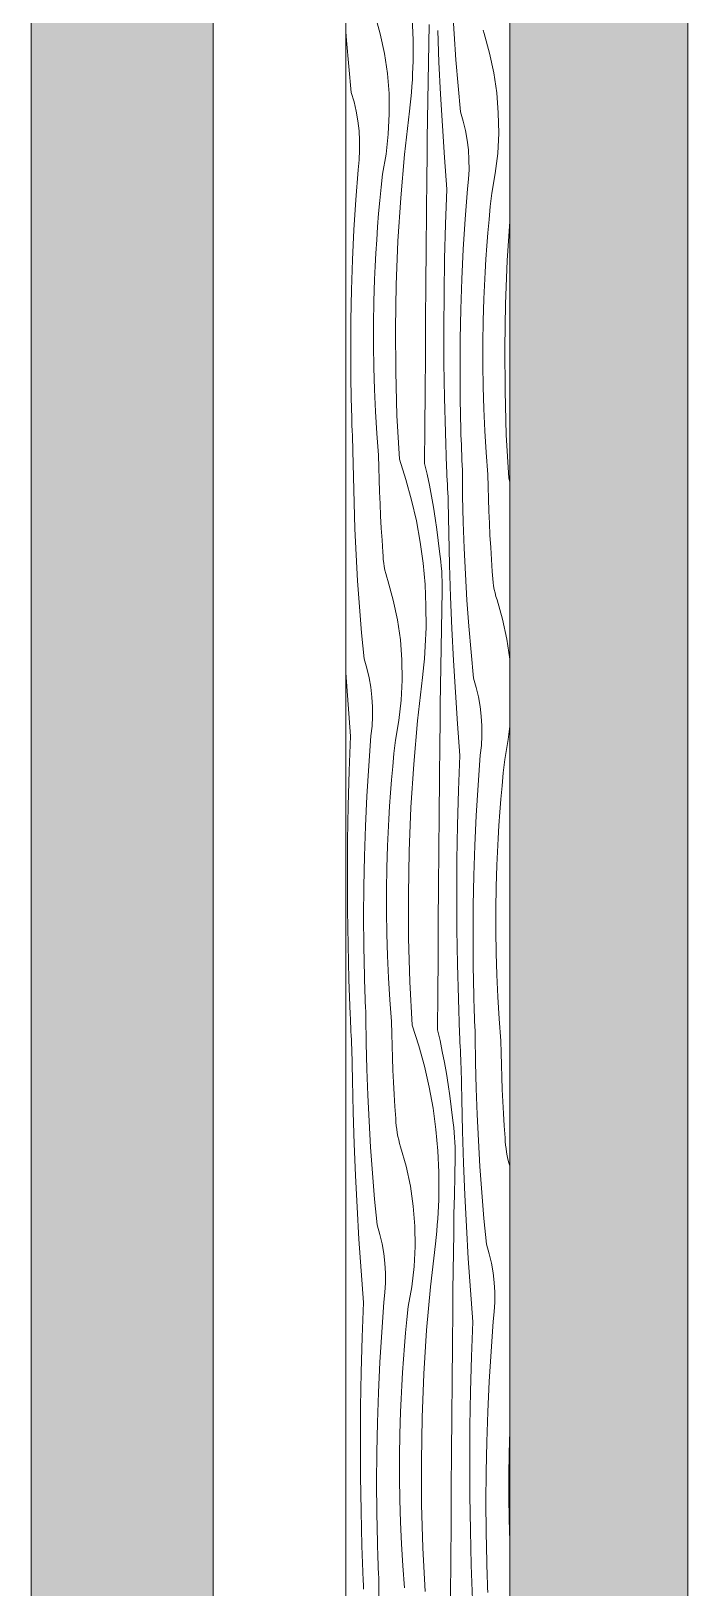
# Model space of a CAD drawing. Header units: millimetres. Extents: x -7826 to 55813, y 465 to 25965.
# Drawn here: x 43664 to 44386, y 9682 to 11391 of the extents above; entities that cross this region are included whole.
import ezdxf

# ---------------------------------------------------------------- set-up
doc = ezdxf.new("R2010")
doc.units = ezdxf.units.MM
doc.layers.add('2D Drafting - General2', color=251, linetype='Continuous', lineweight=15)
doc.layers.add('2D Drafting - General81', color=251, linetype='Continuous', lineweight=20)

# ---------------------------------------------------------------- blocks, each defined once
blk = doc.blocks.new('*X22')
at = {"layer": '2D Drafting - General81', "linetype": 'Continuous'}
for p, q in [((-54687.1, 59640.3), (-54688.8, 59668.8)), ((-54768.2, 59640.4), (-54774.2, 59661.8)), ((-54733.3, 59657.4), (-54732.2, 59633.9)), ((-54714.8, 59629.8), (-54714.4, 59650.7)), ((-54805.2, 59632.9), (-54805.8, 59642.6)), ((-54802.8, 59604.4), (-54805.2, 59632.9)), ((-54763.5, 59618.8), (-54768.2, 59640.4)), ((-54732.2, 59633.9), (-54732.1, 59610.4)), ((-54715.2, 59608.9), (-54714.8, 59629.8)), ((-54703.7, 59609.1), (-54705.1, 59644)), ((-54685.1, 59611.7), (-54687.1, 59640.3)), ((-54654.1, 59640.6), (-54655.3, 59644.4)), ((-54648.1, 59619.3), (-54654.1, 59640.6)), ((-54760.3, 59596.8), (-54763.5, 59618.8)), ((-54643.5, 59597.6), (-54648.1, 59619.3)), ((-54800.1, 59576), (-54802.8, 59604.4)), ((-54758.5, 59574.7), (-54760.3, 59596.8)), ((-54732.9, 59589.8), (-54732.6, 59596.6)), ((-54732.6, 59596.6), (-54732.3, 59603.5)), ((-54732.3, 59603.5), (-54732.1, 59610.4)), ((-54715.6, 59588), (-54715.2, 59608.9)), ((-54701.9, 59574.2), (-54703.7, 59609.1)), ((-54682.7, 59583.3), (-54685.1, 59611.7)), ((-54640.3, 59575.6), (-54643.5, 59597.6)), ((-54733.9, 59576.1), (-54733.4, 59582.9)), ((-54733.4, 59582.9), (-54732.9, 59589.8)), ((-54715.9, 59567.2), (-54715.6, 59588)), ((-54680, 59554.8), (-54682.7, 59583.3)), ((-54797, 59565.7), (-54800.1, 59576)), ((-54794.6, 59555.3), (-54797, 59565.7)), ((-54758.2, 59552.5), (-54758.5, 59574.7)), ((-54736.1, 59555.6), (-54735.2, 59562.4)), ((-54735.2, 59562.4), (-54734.5, 59569.2)), ((-54734.5, 59569.2), (-54733.9, 59576.1)), ((-54716.2, 59546.3), (-54715.9, 59567.2)), ((-54699.9, 59539.4), (-54701.9, 59574.2)), ((-54638.5, 59553.5), (-54640.3, 59575.6)), ((-54792.7, 59544.7), (-54794.6, 59555.3)), ((-54791.5, 59534), (-54792.7, 59544.7)), ((-54759.3, 59530.4), (-54758.2, 59552.5)), ((-54741.4, 59508), (-54736.1, 59555.6)), ((-54716.5, 59525.4), (-54716.2, 59546.3)), ((-54677, 59544.5), (-54680, 59554.8)), ((-54674.5, 59534.1), (-54677, 59544.5)), ((-54638.1, 59531.4), (-54638.5, 59553.5)), ((-54790.8, 59523.3), (-54791.5, 59534)), ((-54761.8, 59508.3), (-54759.3, 59530.4)), ((-54697.6, 59504.6), (-54699.9, 59539.4)), ((-54672.7, 59523.5), (-54674.5, 59534.1)), ((-54639.2, 59509.2), (-54638.1, 59531.4)), ((-54791.4, 59501.9), (-54790.8, 59512.6)), ((-54790.8, 59512.6), (-54790.8, 59523.3)), ((-54716.8, 59504.5), (-54716.5, 59525.4)), ((-54671.4, 59512.9), (-54672.7, 59523.5)), ((-54670.8, 59502.2), (-54671.4, 59512.9)), ((-54792.6, 59491.2), (-54791.4, 59501.9)), ((-54765.8, 59486.5), (-54761.8, 59508.3)), ((-54745.6, 59460.4), (-54741.4, 59508)), ((-54717, 59483.6), (-54716.8, 59504.5)), ((-54695, 59469.7), (-54697.6, 59504.6)), ((-54670.7, 59491.4), (-54670.8, 59502.2)), ((-54641.8, 59487.2), (-54639.2, 59509.2)), ((-54795, 59458.3), (-54792.6, 59491.2)), ((-54767.3, 59472.1), (-54765.8, 59486.5)), ((-54717.3, 59444.2), (-54717, 59483.6)), ((-54672.5, 59470.1), (-54671.3, 59480.7)), ((-54671.3, 59480.7), (-54670.7, 59491.4)), ((-54645.7, 59465.3), (-54641.8, 59487.2)), ((-54768.7, 59457.6), (-54767.3, 59472.1)), ((-54748.7, 59412.7), (-54745.6, 59460.4)), ((-54696.5, 59431.6), (-54695, 59469.7)), ((-54675, 59437.1), (-54672.5, 59470.1)), ((-54647.3, 59450.9), (-54645.7, 59465.3)), ((-54797.1, 59425.3), (-54795, 59458.3)), ((-54771.1, 59428.7), (-54770, 59443.2)), ((-54770, 59443.2), (-54768.7, 59457.6)), ((-54717.7, 59404.9), (-54717.3, 59444.2)), ((-54648.7, 59436.5), (-54647.3, 59450.9)), ((-54798.6, 59392.3), (-54797.1, 59425.3)), ((-54772.1, 59414.3), (-54771.1, 59428.7)), ((-54697.5, 59393.5), (-54696.5, 59431.6)), ((-54677, 59404.1), (-54675, 59437.1)), ((-54649.9, 59422), (-54648.7, 59436.5)), ((-54628.6, 59391.5), (-54625.8, 59434.3)), ((-54773, 59399.8), (-54772.1, 59414.3)), ((-54750.6, 59364.9), (-54748.7, 59412.7)), ((-54652.1, 59393.1), (-54651.1, 59407.6)), ((-54651.1, 59407.6), (-54649.9, 59422)), ((-54799.7, 59359.3), (-54798.6, 59392.3)), ((-54773.7, 59385.3), (-54773, 59399.8)), ((-54718, 59365.6), (-54717.7, 59404.9)), ((-54698.1, 59355.3), (-54697.5, 59393.5)), ((-54678.5, 59371.1), (-54677, 59404.1)), ((-54652.9, 59378.6), (-54652.1, 59393.1)), ((-54630.6, 59343.7), (-54628.6, 59391.5)), ((-54774.4, 59370.8), (-54773.7, 59385.3)), ((-54653.7, 59364.1), (-54652.9, 59378.6)), ((-54800.4, 59326.2), (-54799.7, 59359.3)), ((-54775.1, 59346.6), (-54774.4, 59370.8)), ((-54751.5, 59317.1), (-54750.6, 59364.9)), ((-54718.3, 59326.2), (-54718, 59365.6)), ((-54679.7, 59338.1), (-54678.5, 59371.1)), ((-54654.3, 59349.6), (-54653.7, 59364.1)), ((-54775.5, 59322.5), (-54775.1, 59346.6)), ((-54698.4, 59317.2), (-54698.1, 59355.3)), ((-54655, 59325.5), (-54654.3, 59349.6)), ((-54631.4, 59295.9), (-54630.6, 59343.7)), ((-54800.6, 59293.2), (-54800.4, 59326.2)), ((-54775.5, 59298.4), (-54775.5, 59322.5)), ((-54718.6, 59286.9), (-54718.3, 59326.2)), ((-54680.3, 59305.1), (-54679.7, 59338.1)), ((-54655.4, 59301.3), (-54655, 59325.5)), ((-54751.2, 59269.3), (-54751.5, 59317.1)), ((-54698.2, 59279), (-54698.4, 59317.2)), ((-54680.5, 59272), (-54680.3, 59305.1)), ((-54800.4, 59260.1), (-54800.6, 59293.2)), ((-54775.1, 59274.2), (-54775.5, 59298.4)), ((-54655.4, 59277.2), (-54655.4, 59301.3)), ((-54631.1, 59248.1), (-54631.4, 59295.9)), ((-54774.4, 59250.1), (-54775.1, 59274.2)), ((-54718.9, 59247.5), (-54718.6, 59286.9)), ((-54697.6, 59240.9), (-54698.2, 59279)), ((-54680.3, 59239), (-54680.5, 59272)), ((-54655, 59253), (-54655.4, 59277.2)), ((-54799.7, 59227.1), (-54800.4, 59260.1)), ((-54749.8, 59221.5), (-54751.2, 59269.3)), ((-54773.3, 59225.9), (-54774.4, 59250.1)), ((-54719.1, 59208.2), (-54718.9, 59247.5)), ((-54696.6, 59202.7), (-54697.6, 59240.9)), ((-54679.6, 59205.9), (-54680.3, 59239)), ((-54654.3, 59228.9), (-54655, 59253)), ((-54629.7, 59200.3), (-54631.1, 59248.1)), ((-54799.5, 59221.5), (-54799.7, 59227.1)), ((-54799.4, 59216), (-54799.5, 59221.5)), ((-54771.8, 59201.8), (-54773.3, 59225.9)), ((-54747.2, 59173.7), (-54749.8, 59221.5)), ((-54653.2, 59204.8), (-54654.3, 59228.9)), ((-54799.2, 59210.4), (-54799.4, 59216)), ((-54799, 59204.9), (-54799.2, 59210.4)), ((-54798.8, 59199.3), (-54799, 59204.9)), ((-54719.4, 59168.8), (-54719.1, 59208.2)), ((-54695.3, 59164.6), (-54696.6, 59202.7)), ((-54679.5, 59200.4), (-54679.6, 59205.9)), ((-54651.8, 59180.7), (-54653.2, 59204.8)), ((-54798.5, 59193.8), (-54798.8, 59199.3)), ((-54798.3, 59188.2), (-54798.5, 59193.8)), ((-54798.1, 59182.7), (-54798.3, 59188.2)), ((-54770, 59177.8), (-54771.8, 59201.8)), ((-54679.3, 59194.8), (-54679.5, 59200.4)), ((-54679.1, 59189.3), (-54679.3, 59194.8)), ((-54678.9, 59183.7), (-54679.1, 59189.3)), ((-54627.1, 59152.6), (-54629.7, 59200.3)), ((-54797.7, 59154.1), (-54798.1, 59182.7)), ((-54769.8, 59164.4), (-54770, 59177.8)), ((-54747.2, 59173.7), (-54740, 59151.4)), ((-54719.4, 59168.8), (-54716.7, 59156.9)), ((-54678.7, 59178.2), (-54678.9, 59183.7)), ((-54678.5, 59172.6), (-54678.7, 59178.2)), ((-54678.2, 59167.1), (-54678.5, 59172.6)), ((-54650, 59156.6), (-54651.8, 59180.7)), ((-54797, 59125.6), (-54797.7, 59154.1)), ((-54769.4, 59151.1), (-54769.8, 59164.4)), ((-54768.9, 59137.8), (-54769.4, 59151.1)), ((-54740, 59151.4), (-54733.8, 59128.7)), ((-54716.7, 59156.9), (-54714.2, 59144.9)), ((-54695.1, 59159.9), (-54695.3, 59164.6)), ((-54694.9, 59155.2), (-54695.1, 59159.9)), ((-54694.6, 59150.6), (-54694.9, 59155.2)), ((-54678, 59161.5), (-54678.2, 59167.1)), ((-54677.7, 59133), (-54678, 59161.5)), ((-54649.7, 59143.3), (-54650, 59156.6)), ((-54627.1, 59152.6), (-54625.8, 59148.6)), ((-54768.4, 59124.5), (-54768.9, 59137.8)), ((-54714.2, 59144.9), (-54711.9, 59132.8)), ((-54694.4, 59145.9), (-54694.6, 59150.6)), ((-54694.2, 59141.2), (-54694.4, 59145.9)), ((-54694, 59136.5), (-54694.2, 59141.2)), ((-54693.7, 59131.9), (-54694, 59136.5)), ((-54649.3, 59130), (-54649.7, 59143.3)), ((-54796, 59097), (-54797, 59125.6)), ((-54767.8, 59111.2), (-54768.4, 59124.5)), ((-54733.8, 59128.7), (-54728.5, 59105.7)), ((-54711.9, 59132.8), (-54709.7, 59120.7)), ((-54709.7, 59120.7), (-54707.8, 59108.6)), ((-54693.5, 59127.2), (-54693.7, 59131.9)), ((-54692.9, 59092.3), (-54693.5, 59127.2)), ((-54677, 59104.4), (-54677.7, 59133)), ((-54648.9, 59116.6), (-54649.3, 59130)), ((-54767, 59097.9), (-54767.8, 59111.2)), ((-54728.5, 59105.7), (-54724.3, 59082.6)), ((-54707.8, 59108.6), (-54706.1, 59096.5)), ((-54676, 59075.8), (-54677, 59104.4)), ((-54648.3, 59103.3), (-54648.9, 59116.6)), ((-54647.7, 59090), (-54648.3, 59103.3)), ((-54794.7, 59068.4), (-54796, 59097)), ((-54766.2, 59084.6), (-54767, 59097.9)), ((-54765.3, 59071.3), (-54766.2, 59084.6)), ((-54706.1, 59096.5), (-54704.6, 59084.3)), ((-54704.6, 59084.3), (-54703.2, 59072.1)), ((-54692.1, 59057.4), (-54692.9, 59092.3)), ((-54646.9, 59076.7), (-54647.7, 59090)), ((-54793, 59039.9), (-54794.7, 59068.4)), ((-54765.1, 59067.4), (-54765.3, 59071.3)), ((-54764.8, 59063.4), (-54765.1, 59067.4)), ((-54724.3, 59082.6), (-54721.2, 59059.3)), ((-54702.4, 59066.8), (-54703.2, 59072.1)), ((-54701.7, 59061.4), (-54702.4, 59066.8)), ((-54674.6, 59047.3), (-54676, 59075.8)), ((-54646.1, 59063.4), (-54646.9, 59076.7)), ((-54764.3, 59059.5), (-54764.8, 59063.4)), ((-54763.7, 59055.6), (-54764.3, 59059.5)), ((-54763, 59051.7), (-54763.7, 59055.6)), ((-54762.1, 59047.9), (-54763, 59051.7)), ((-54721.2, 59059.3), (-54719, 59035.9)), ((-54701.1, 59056.1), (-54701.7, 59061.4)), ((-54700.7, 59050.7), (-54701.1, 59056.1)), ((-54700.4, 59045.3), (-54700.7, 59050.7)), ((-54690.9, 59022.5), (-54692.1, 59057.4)), ((-54645.2, 59050.1), (-54646.1, 59063.4)), ((-54645, 59046.2), (-54645.2, 59050.1)), ((-54790.9, 59011.4), (-54793, 59039.9)), ((-54761.1, 59044.1), (-54762.1, 59047.9)), ((-54760, 59040.3), (-54761.1, 59044.1)), ((-54754, 59018.9), (-54760, 59040.3)), ((-54719, 59035.9), (-54718, 59012.4)), ((-54700.2, 59040), (-54700.4, 59045.3)), ((-54700.1, 59034.6), (-54700.2, 59040)), ((-54700.1, 59029.2), (-54700.1, 59034.6)), ((-54672.9, 59018.7), (-54674.6, 59047.3)), ((-54644.7, 59042.3), (-54645, 59046.2)), ((-54644.2, 59038.3), (-54644.7, 59042.3)), ((-54643.7, 59034.4), (-54644.2, 59038.3)), ((-54642.9, 59030.6), (-54643.7, 59034.4)), ((-54749.3, 58997.2), (-54754, 59018.9)), ((-54700.6, 59008.3), (-54700.1, 59029.2)), ((-54689.4, 58987.6), (-54690.9, 59022.5)), ((-54670.9, 58990.2), (-54672.9, 59018.7)), ((-54642.1, 59026.7), (-54642.9, 59030.6)), ((-54641.1, 59022.9), (-54642.1, 59026.7)), ((-54639.9, 59019.1), (-54641.1, 59022.9)), ((-54633.9, 58997.8), (-54639.9, 59019.1)), ((-54788.6, 58982.9), (-54790.9, 59011.4)), ((-54718, 59012.4), (-54717.9, 58988.9)), ((-54701, 58987.4), (-54700.6, 59008.3)), ((-54629.3, 58976.1), (-54633.9, 58997.8)), ((-54785.9, 58954.5), (-54788.6, 58982.9)), ((-54746.1, 58975.3), (-54749.3, 58997.2)), ((-54718.4, 58975.1), (-54718.1, 58982)), ((-54718.1, 58982), (-54717.9, 58988.9)), ((-54701.4, 58966.5), (-54701, 58987.4)), ((-54687.7, 58952.7), (-54689.4, 58987.6)), ((-54668.5, 58961.8), (-54670.9, 58990.2)), ((-54744.3, 58953.2), (-54746.1, 58975.3)), ((-54719.2, 58961.4), (-54718.7, 58968.3)), ((-54718.7, 58968.3), (-54718.4, 58975.1)), ((-54701.7, 58945.6), (-54701.4, 58966.5)), ((-54626, 58954.1), (-54629.3, 58976.1)), ((-54782.8, 58944.2), (-54785.9, 58954.5)), ((-54744, 58931), (-54744.3, 58953.2)), ((-54721, 58940.9), (-54720.3, 58947.7)), ((-54720.3, 58947.7), (-54719.7, 58954.5)), ((-54719.7, 58954.5), (-54719.2, 58961.4)), ((-54685.7, 58917.9), (-54687.7, 58952.7)), ((-54665.8, 58933.3), (-54668.5, 58961.8)), ((-54625.8, 58951.6), (-54626, 58954.1)), ((-54805.8, 58939.1), (-54805.8, 58940.5)), ((-54803.5, 58904.2), (-54805.8, 58939.1)), ((-54780.4, 58933.7), (-54782.8, 58944.2)), ((-54778.5, 58923.2), (-54780.4, 58933.7)), ((-54745.1, 58908.9), (-54744, 58931)), ((-54727.2, 58886.5), (-54721.8, 58934)), ((-54721.8, 58934), (-54721, 58940.9)), ((-54702, 58924.8), (-54701.7, 58945.6)), ((-54662.8, 58923), (-54665.8, 58933.3)), ((-54777.3, 58912.5), (-54778.5, 58923.2)), ((-54776.6, 58901.8), (-54777.3, 58912.5)), ((-54702.3, 58903.9), (-54702, 58924.8)), ((-54683.4, 58883), (-54685.7, 58917.9)), ((-54660.3, 58912.6), (-54662.8, 58923)), ((-54658.5, 58902), (-54660.3, 58912.6)), ((-54800.9, 58869.4), (-54803.5, 58904.2)), ((-54776.6, 58891.1), (-54776.6, 58901.8)), ((-54747.6, 58886.8), (-54745.1, 58908.9)), ((-54702.5, 58883), (-54702.3, 58903.9)), ((-54657.2, 58891.4), (-54658.5, 58902)), ((-54778.4, 58869.7), (-54777.2, 58880.4)), ((-54777.2, 58880.4), (-54776.6, 58891.1)), ((-54751.6, 58865), (-54747.6, 58886.8)), ((-54731.4, 58838.9), (-54727.2, 58886.5)), ((-54702.8, 58862.1), (-54702.5, 58883)), ((-54680.8, 58848.2), (-54683.4, 58883)), ((-54656.6, 58880.7), (-54657.2, 58891.4)), ((-54656.5, 58869.9), (-54656.6, 58880.7)), ((-54627.6, 58865.7), (-54625.8, 58880.5)), ((-54802.3, 58831.3), (-54800.9, 58869.4)), ((-54780.8, 58836.8), (-54778.4, 58869.7)), ((-54753.1, 58850.6), (-54751.6, 58865)), ((-54703.1, 58822.7), (-54702.8, 58862.1)), ((-54657.1, 58859.2), (-54656.5, 58869.9)), ((-54631.5, 58843.8), (-54627.6, 58865.7)), ((-54754.5, 58836.1), (-54753.1, 58850.6)), ((-54682.2, 58810.1), (-54680.8, 58848.2)), ((-54660.8, 58815.6), (-54658.3, 58848.6)), ((-54658.3, 58848.6), (-54657.1, 58859.2)), ((-54633, 58829.4), (-54631.5, 58843.8)), ((-54803.3, 58793.1), (-54802.3, 58831.3)), ((-54782.8, 58803.8), (-54780.8, 58836.8)), ((-54755.8, 58821.7), (-54754.5, 58836.1)), ((-54734.5, 58791.2), (-54731.4, 58838.9)), ((-54634.4, 58815), (-54633, 58829.4)), ((-54756.9, 58807.2), (-54755.8, 58821.7)), ((-54703.4, 58783.4), (-54703.1, 58822.7)), ((-54683.3, 58772), (-54682.2, 58810.1)), ((-54662.8, 58782.6), (-54660.8, 58815.6)), ((-54635.7, 58800.5), (-54634.4, 58815)), ((-54804, 58755), (-54803.3, 58793.1)), ((-54784.4, 58770.8), (-54782.8, 58803.8)), ((-54758.8, 58778.3), (-54757.9, 58792.7)), ((-54757.9, 58792.7), (-54756.9, 58807.2)), ((-54636.8, 58786), (-54635.7, 58800.5)), ((-54759.5, 58763.8), (-54758.8, 58778.3)), ((-54736.4, 58743.4), (-54734.5, 58791.2)), ((-54703.8, 58744), (-54703.4, 58783.4)), ((-54664.3, 58749.6), (-54662.8, 58782.6)), ((-54637.8, 58771.6), (-54636.8, 58786)), ((-54785.5, 58737.8), (-54784.4, 58770.8)), ((-54760.1, 58749.3), (-54759.5, 58763.8)), ((-54683.9, 58733.8), (-54683.3, 58772)), ((-54638.7, 58757.1), (-54637.8, 58771.6)), ((-54804.2, 58716.8), (-54804, 58755)), ((-54760.9, 58725.1), (-54760.1, 58749.3)), ((-54737.3, 58695.6), (-54736.4, 58743.4)), ((-54704.1, 58704.7), (-54703.8, 58744)), ((-54665.5, 58716.6), (-54664.3, 58749.6)), ((-54640.1, 58728.1), (-54639.5, 58742.6)), ((-54639.5, 58742.6), (-54638.7, 58757.1)), ((-54786.2, 58704.7), (-54785.5, 58737.8)), ((-54761.2, 58701), (-54760.9, 58725.1)), ((-54684.1, 58695.6), (-54683.9, 58733.8)), ((-54640.8, 58704), (-54640.1, 58728.1)), ((-54804, 58678.7), (-54804.2, 58716.8)), ((-54666.1, 58683.5), (-54665.5, 58716.6)), ((-54786.4, 58671.7), (-54786.2, 58704.7)), ((-54761.2, 58676.8), (-54761.2, 58701)), ((-54737, 58647.8), (-54737.3, 58695.6)), ((-54704.4, 58665.4), (-54704.1, 58704.7)), ((-54684, 58657.5), (-54684.1, 58695.6)), ((-54641.2, 58679.8), (-54640.8, 58704)), ((-54803.5, 58640.5), (-54804, 58678.7)), ((-54760.9, 58652.7), (-54761.2, 58676.8)), ((-54666.3, 58650.5), (-54666.1, 58683.5)), ((-54641.2, 58655.7), (-54641.2, 58679.8)), ((-54786.2, 58638.6), (-54786.4, 58671.7)), ((-54704.7, 58626), (-54704.4, 58665.4)), ((-54683.4, 58619.3), (-54684, 58657.5)), ((-54640.8, 58631.5), (-54641.2, 58655.7)), ((-54802.5, 58602.4), (-54803.5, 58640.5)), ((-54785.5, 58605.6), (-54786.2, 58638.6)), ((-54760.2, 58628.6), (-54760.9, 58652.7)), ((-54735.5, 58600), (-54737, 58647.8)), ((-54666.1, 58617.4), (-54666.3, 58650.5)), ((-54759.1, 58604.4), (-54760.2, 58628.6)), ((-54704.9, 58586.7), (-54704.7, 58626)), ((-54640.1, 58607.4), (-54640.8, 58631.5)), ((-54785.3, 58600), (-54785.5, 58605.6)), ((-54757.6, 58580.3), (-54759.1, 58604.4)), ((-54682.4, 58581.2), (-54683.4, 58619.3)), ((-54665.4, 58584.4), (-54666.1, 58617.4)), ((-54639, 58583.3), (-54640.1, 58607.4)), ((-54801.1, 58564.2), (-54802.5, 58602.4)), ((-54785.2, 58594.5), (-54785.3, 58600)), ((-54785, 58588.9), (-54785.2, 58594.5)), ((-54784.8, 58583.4), (-54785, 58588.9)), ((-54733, 58552.2), (-54735.5, 58600)), ((-54784.6, 58577.8), (-54784.8, 58583.4)), ((-54784.3, 58572.3), (-54784.6, 58577.8)), ((-54784.1, 58566.7), (-54784.3, 58572.3)), ((-54755.8, 58556.2), (-54757.6, 58580.3)), ((-54705.2, 58547.3), (-54704.9, 58586.7)), ((-54681, 58543.1), (-54682.4, 58581.2)), ((-54665.3, 58578.9), (-54665.4, 58584.4)), ((-54665.1, 58573.3), (-54665.3, 58578.9)), ((-54664.9, 58567.8), (-54665.1, 58573.3)), ((-54637.6, 58559.2), (-54639, 58583.3)), ((-54800.9, 58559.6), (-54801.1, 58564.2)), ((-54800.7, 58554.9), (-54800.9, 58559.6)), ((-54800.5, 58550.2), (-54800.7, 58554.9)), ((-54783.9, 58561.2), (-54784.1, 58566.7)), ((-54783.5, 58532.6), (-54783.9, 58561.2)), ((-54755.6, 58542.9), (-54755.8, 58556.2)), ((-54664.7, 58562.2), (-54664.9, 58567.8)), ((-54664.5, 58556.7), (-54664.7, 58562.2)), ((-54664.3, 58551.1), (-54664.5, 58556.7)), ((-54635.8, 58535.1), (-54637.6, 58559.2)), ((-54800.3, 58545.5), (-54800.5, 58550.2)), ((-54800.1, 58540.9), (-54800.3, 58545.5)), ((-54799.8, 58536.2), (-54800.1, 58540.9)), ((-54799.6, 58531.5), (-54799.8, 58536.2)), ((-54755.2, 58529.6), (-54755.6, 58542.9)), ((-54733, 58552.2), (-54725.8, 58529.8)), ((-54705.2, 58547.3), (-54702.5, 58535.4)), ((-54680.8, 58538.4), (-54681, 58543.1)), ((-54680.6, 58533.7), (-54680.8, 58538.4)), ((-54664, 58545.6), (-54664.3, 58551.1)), ((-54663.8, 58540), (-54664, 58545.6)), ((-54663.4, 58511.4), (-54663.8, 58540)), ((-54799.4, 58526.8), (-54799.6, 58531.5)), ((-54798.8, 58491.9), (-54799.4, 58526.8)), ((-54782.8, 58504), (-54783.5, 58532.6)), ((-54754.7, 58516.3), (-54755.2, 58529.6)), ((-54725.8, 58529.8), (-54719.5, 58507.2)), ((-54702.5, 58535.4), (-54700, 58523.3)), ((-54700, 58523.3), (-54697.6, 58511.3)), ((-54680.4, 58529), (-54680.6, 58533.7)), ((-54680.2, 58524.4), (-54680.4, 58529)), ((-54680, 58519.7), (-54680.2, 58524.4)), ((-54679.8, 58515), (-54680, 58519.7)), ((-54635.5, 58521.8), (-54635.8, 58535.1)), ((-54635.1, 58508.4), (-54635.5, 58521.8)), ((-54781.8, 58475.5), (-54782.8, 58504)), ((-54754.2, 58503), (-54754.7, 58516.3)), ((-54753.5, 58489.7), (-54754.2, 58503)), ((-54719.5, 58507.2), (-54714.3, 58484.2)), ((-54697.6, 58511.3), (-54695.5, 58499.2)), ((-54679.5, 58510.3), (-54679.8, 58515)), ((-54679.3, 58505.7), (-54679.5, 58510.3)), ((-54678.7, 58470.8), (-54679.3, 58505.7)), ((-54662.8, 58482.9), (-54663.4, 58511.4)), ((-54634.7, 58495.1), (-54635.1, 58508.4)), ((-54797.9, 58457), (-54798.8, 58491.9)), ((-54752.8, 58476.4), (-54753.5, 58489.7)), ((-54695.5, 58499.2), (-54693.6, 58487.1)), ((-54693.6, 58487.1), (-54691.9, 58474.9)), ((-54634.1, 58481.8), (-54634.7, 58495.1)), ((-54780.5, 58446.9), (-54781.8, 58475.5)), ((-54752, 58463.1), (-54752.8, 58476.4)), ((-54714.3, 58484.2), (-54710.1, 58461.1)), ((-54691.9, 58474.9), (-54690.3, 58462.8)), ((-54677.8, 58435.9), (-54678.7, 58470.8)), ((-54661.7, 58454.3), (-54662.8, 58482.9)), ((-54633.5, 58468.5), (-54634.1, 58481.8)), ((-54632.7, 58455.2), (-54633.5, 58468.5)), ((-54796.8, 58422.1), (-54797.9, 58457)), ((-54751, 58449.8), (-54752, 58463.1)), ((-54710.1, 58461.1), (-54707, 58437.8)), ((-54690.3, 58462.8), (-54689, 58450.6)), ((-54688.2, 58445.3), (-54689, 58450.6)), ((-54660.4, 58425.8), (-54661.7, 58454.3)), ((-54631.9, 58441.9), (-54632.7, 58455.2)), ((-54778.8, 58418.4), (-54780.5, 58446.9)), ((-54750.9, 58445.9), (-54751, 58449.8)), ((-54750.6, 58441.9), (-54750.9, 58445.9)), ((-54750.1, 58438), (-54750.6, 58441.9)), ((-54749.5, 58434.1), (-54750.1, 58438)), ((-54748.8, 58430.2), (-54749.5, 58434.1)), ((-54707, 58437.8), (-54704.8, 58414.4)), ((-54687.5, 58439.9), (-54688.2, 58445.3)), ((-54686.9, 58434.6), (-54687.5, 58439.9)), ((-54686.5, 58429.2), (-54686.9, 58434.6)), ((-54676.7, 58401), (-54677.8, 58435.9)), ((-54631, 58428.6), (-54631.9, 58441.9)), ((-54795.3, 58387.3), (-54796.8, 58422.1)), ((-54776.7, 58389.9), (-54778.8, 58418.4)), ((-54747.9, 58426.4), (-54748.8, 58430.2)), ((-54746.9, 58422.5), (-54747.9, 58426.4)), ((-54745.8, 58418.8), (-54746.9, 58422.5)), ((-54739.8, 58397.4), (-54745.8, 58418.8)), ((-54686.1, 58423.8), (-54686.5, 58429.2)), ((-54685.9, 58418.5), (-54686.1, 58423.8)), ((-54685.9, 58413.1), (-54685.9, 58418.5)), ((-54658.7, 58397.2), (-54660.4, 58425.8)), ((-54630.8, 58424.7), (-54631, 58428.6)), ((-54630.5, 58420.8), (-54630.8, 58424.7)), ((-54630, 58416.8), (-54630.5, 58420.8)), ((-54629.4, 58412.9), (-54630, 58416.8)), ((-54704.8, 58414.4), (-54703.7, 58390.9)), ((-54686.4, 58386.8), (-54685.9, 58407.7)), ((-54685.9, 58407.7), (-54685.9, 58413.1)), ((-54675.2, 58366.1), (-54676.7, 58401)), ((-54628.7, 58409), (-54629.4, 58412.9)), ((-54627.9, 58405.2), (-54628.7, 58409)), ((-54626.9, 58401.4), (-54627.9, 58405.2)), ((-54625.8, 58398), (-54626.9, 58401.4)), ((-54793.6, 58352.4), (-54795.3, 58387.3)), ((-54774.4, 58361.4), (-54776.7, 58389.9)), ((-54735.1, 58375.7), (-54739.8, 58397.4)), ((-54703.7, 58390.9), (-54703.7, 58367.3)), ((-54686.8, 58365.9), (-54686.4, 58386.8)), ((-54656.7, 58368.7), (-54658.7, 58397.2)), ((-54731.9, 58353.8), (-54735.1, 58375.7)), ((-54703.9, 58360.5), (-54703.7, 58367.3)), ((-54687.2, 58345), (-54686.8, 58365.9)), ((-54673.5, 58331.2), (-54675.2, 58366.1)), ((-54654.3, 58340.2), (-54656.7, 58368.7)), ((-54791.6, 58317.5), (-54793.6, 58352.4)), ((-54771.7, 58333), (-54774.4, 58361.4)), ((-54730.1, 58331.7), (-54731.9, 58353.8)), ((-54704.5, 58346.7), (-54704.1, 58353.6)), ((-54704.1, 58353.6), (-54703.9, 58360.5)), ((-54768.6, 58322.7), (-54771.7, 58333)), ((-54729.8, 58309.5), (-54730.1, 58331.7)), ((-54706.1, 58326.2), (-54705.5, 58333)), ((-54705.5, 58333), (-54704.9, 58339.9)), ((-54704.9, 58339.9), (-54704.5, 58346.7)), ((-54687.5, 58324.1), (-54687.2, 58345)), ((-54671.5, 58296.4), (-54673.5, 58331.2)), ((-54651.6, 58311.8), (-54654.3, 58340.2)), ((-54789.2, 58282.7), (-54791.6, 58317.5)), ((-54766.2, 58312.2), (-54768.6, 58322.7)), ((-54707.6, 58312.5), (-54706.8, 58319.4)), ((-54706.8, 58319.4), (-54706.1, 58326.2)), ((-54687.8, 58303.2), (-54687.5, 58324.1)), ((-54764.3, 58301.7), (-54766.2, 58312.2)), ((-54763.1, 58291), (-54764.3, 58301.7)), ((-54730.9, 58287.4), (-54729.8, 58309.5)), ((-54713, 58265), (-54707.6, 58312.5)), ((-54688.1, 58282.4), (-54687.8, 58303.2)), ((-54648.5, 58301.5), (-54651.6, 58311.8)), ((-54646.1, 58291.1), (-54648.5, 58301.5)), ((-54786.7, 58247.9), (-54789.2, 58282.7)), ((-54762.4, 58280.3), (-54763.1, 58291)), ((-54762.4, 58269.6), (-54762.4, 58280.3)), ((-54733.4, 58265.3), (-54730.9, 58287.4)), ((-54688.3, 58261.5), (-54688.1, 58282.4)), ((-54669.2, 58261.5), (-54671.5, 58296.4)), ((-54644.2, 58280.5), (-54646.1, 58291.1)), ((-54643, 58269.8), (-54644.2, 58280.5)), ((-54763, 58258.9), (-54762.4, 58269.6)), ((-54737.4, 58243.5), (-54733.4, 58265.3)), ((-54717.2, 58217.4), (-54713, 58265)), ((-54642.4, 58259.1), (-54643, 58269.8)), ((-54788.1, 58209.8), (-54786.7, 58247.9)), ((-54766.6, 58215.3), (-54764.2, 58248.2)), ((-54764.2, 58248.2), (-54763, 58258.9)), ((-54688.5, 58240.6), (-54688.3, 58261.5)), ((-54666.6, 58226.7), (-54669.2, 58261.5)), ((-54642.9, 58237.7), (-54642.3, 58248.4)), ((-54642.3, 58248.4), (-54642.4, 58259.1)), ((-54740.3, 58214.6), (-54738.9, 58229.1)), ((-54738.9, 58229.1), (-54737.4, 58243.5)), ((-54688.9, 58201.2), (-54688.5, 58240.6)), ((-54644.1, 58227), (-54642.9, 58237.7)), ((-54768.6, 58182.3), (-54766.6, 58215.3)), ((-54741.6, 58200.2), (-54740.3, 58214.6)), ((-54720.3, 58169.7), (-54717.2, 58217.4)), ((-54668, 58188.6), (-54666.6, 58226.7)), ((-54646.5, 58194.1), (-54644.1, 58227)), ((-54789.1, 58171.6), (-54788.1, 58209.8)), ((-54742.7, 58185.7), (-54741.6, 58200.2)), ((-54689.2, 58161.9), (-54688.9, 58201.2)), ((-54770.2, 58149.3), (-54768.6, 58182.3)), ((-54743.7, 58171.2), (-54742.7, 58185.7)), ((-54669.1, 58150.4), (-54668, 58188.6)), ((-54648.6, 58161.1), (-54646.5, 58194.1)), ((-54789.8, 58133.5), (-54789.1, 58171.6)), ((-54744.6, 58156.7), (-54743.7, 58171.2)), ((-54722.2, 58121.9), (-54720.3, 58169.7)), ((-54689.6, 58122.5), (-54689.2, 58161.9)), ((-54650.1, 58128.1), (-54648.6, 58161.1)), ((-54771.3, 58116.2), (-54770.2, 58149.3)), ((-54745.3, 58142.3), (-54744.6, 58156.7)), ((-54669.7, 58112.3), (-54669.1, 58150.4)), ((-54790, 58095.3), (-54789.8, 58133.5)), ((-54746.7, 58103.6), (-54745.9, 58127.8)), ((-54745.9, 58127.8), (-54745.3, 58142.3)), ((-54651.2, 58095.1), (-54650.1, 58128.1)), ((-54772, 58083.2), (-54771.3, 58116.2)), ((-54723, 58074.1), (-54722.2, 58121.9)), ((-54689.9, 58083.2), (-54689.6, 58122.5)), ((-54669.9, 58074.1), (-54669.7, 58112.3)), ((-54789.8, 58057.2), (-54790, 58095.3)), ((-54747, 58079.5), (-54746.7, 58103.6)), ((-54651.9, 58062), (-54651.2, 58095.1)), ((-54626.6, 58082.5), (-54625.9, 58106.6)), ((-54625.9, 58106.6), (-54625.8, 58107.1)), ((-54772.2, 58050.2), (-54772, 58083.2)), ((-54747, 58055.3), (-54747, 58079.5)), ((-54690.2, 58043.8), (-54689.9, 58083.2)), ((-54627, 58058.3), (-54626.6, 58082.5)), ((-54722.7, 58026.3), (-54723, 58074.1)), ((-54669.8, 58036), (-54669.9, 58074.1)), ((-54652.1, 58029), (-54651.9, 58062)), ((-54627, 58034.2), (-54627, 58058.3)), ((-54789.3, 58019), (-54789.8, 58057.2)), ((-54772, 58017.1), (-54772.2, 58050.2)), ((-54746.7, 58031.2), (-54747, 58055.3)), ((-54690.4, 58004.5), (-54690.2, 58043.8)), ((-54745.9, 58007), (-54746.7, 58031.2)), ((-54721.3, 57978.5), (-54722.7, 58026.3)), ((-54669.2, 57997.8), (-54669.8, 58036)), ((-54651.9, 57995.9), (-54652.1, 58029)), ((-54626.6, 58010), (-54627, 58034.2)), ((-54788.3, 57980.9), (-54789.3, 58019)), ((-54771.3, 57984.1), (-54772, 58017.1)), ((-54744.9, 57982.9), (-54745.9, 58007)), ((-54625.9, 57985.9), (-54626.6, 58010)), ((-54690.7, 57965.2), (-54690.4, 58004.5)), ((-54668.2, 57959.7), (-54669.2, 57997.8)), ((-54651.2, 57962.9), (-54651.9, 57995.9)), ((-54786.9, 57942.7), (-54788.3, 57980.9)), ((-54771.1, 57978.5), (-54771.3, 57984.1)), ((-54770.9, 57973), (-54771.1, 57978.5)), ((-54770.8, 57967.4), (-54770.9, 57973)), ((-54743.4, 57958.8), (-54744.9, 57982.9)), ((-54718.8, 57930.7), (-54721.3, 57978.5)), ((-54625.8, 57985.1), (-54625.9, 57985.9)), ((-54770.6, 57961.9), (-54770.8, 57967.4)), ((-54770.3, 57956.3), (-54770.6, 57961.9)), ((-54770.1, 57950.8), (-54770.3, 57956.3)), ((-54741.6, 57934.7), (-54743.4, 57958.8)), ((-54691, 57925.8), (-54690.7, 57965.2)), ((-54666.8, 57921.6), (-54668.2, 57959.7)), ((-54651, 57957.3), (-54651.2, 57962.9)), ((-54650.9, 57951.8), (-54651, 57957.3)), ((-54786.7, 57938.1), (-54786.9, 57942.7)), ((-54786.5, 57933.4), (-54786.7, 57938.1)), ((-54769.9, 57945.2), (-54770.1, 57950.8)), ((-54769.6, 57939.7), (-54769.9, 57945.2)), ((-54769.3, 57911.1), (-54769.6, 57939.7)), ((-54650.7, 57946.3), (-54650.9, 57951.8)), ((-54650.5, 57940.7), (-54650.7, 57946.3)), ((-54650.3, 57935.2), (-54650.5, 57940.7)), ((-54650.1, 57929.6), (-54650.3, 57935.2))]:
    blk.add_line(p, q, dxfattribs=at)
blk = doc.blocks.new('Wype_nienie_25')
at = {"layer": '2D Drafting - General2', "linetype": 'Continuous'}
for p, q in [((-54805.8, 67937), (-54805.8, 53283.6)), ((-54625.8, 53283.6), (-54625.8, 67937))]:
    blk.add_line(p, q, dxfattribs=at)
at = {"layer": '2D Drafting - General81', "linetype": 'Continuous'}
blk.add_blockref('*X22', (0, 0), dxfattribs=at)

msp = doc.modelspace()

# ---------------------------------------------------------------- hatches: boundary and pattern name
at = {"layer": '2D Drafting - General81', "linetype": 'Continuous'}
h = msp.add_hatch(dxfattribs=at)
h.set_pattern_fill('SOLID___DASHED', color=256, style=0, pattern_type=2)
h.set_pattern_definition([(45, (98815.82, -48252.71), (-70.71068, 70.71068), []), (45, (98780.46, -48217.35), (-70.71068, 70.71068), [75, -25])])
h.paths.add_polyline_path([(44189.97, 5030.87), (44385.52, 5030.87), (44385.52, 19684.29), (44189.97, 19684.29)], flags=0)
h = msp.add_hatch(dxfattribs=at)
h.set_pattern_fill('BETON', color=256, style=0, pattern_type=2)
h.set_pattern_definition([(45, (98815.82, -48252.71), (-70.71068, 70.71068), [75, -25]), (45, (98815.82, -48182), (-70.71068, 70.71068), [75, -25])])
h.paths.add_polyline_path([(43664.2, 18321.65), (43864.2, 18321.65), (43864.2, 6351.65), (43664.2, 6351.65)], flags=0)

# ---------------------------------------------------------------- linework, layer by layer
at = {"layer": '2D Drafting - General2', "linetype": 'Continuous', "flags": 128}
for points in [[(44189.97, 5030.87), (44385.52, 5030.87), (44385.52, 19684.29), (44189.97, 19684.29)], [(43664.2, 18321.65), (43864.2, 18321.65), (43864.2, 6351.65), (43664.2, 6351.65)]]:
    msp.add_lwpolyline(points, close=True, dxfattribs=at)

# ---------------------------------------------------------------- block references
at = {"layer": '2D Drafting - General81', "linetype": 'Continuous'}
msp.add_blockref('Wype_nienie_25', (98815.82, -48252.71), dxfattribs=at)

doc.saveas('drawing.dxf')
